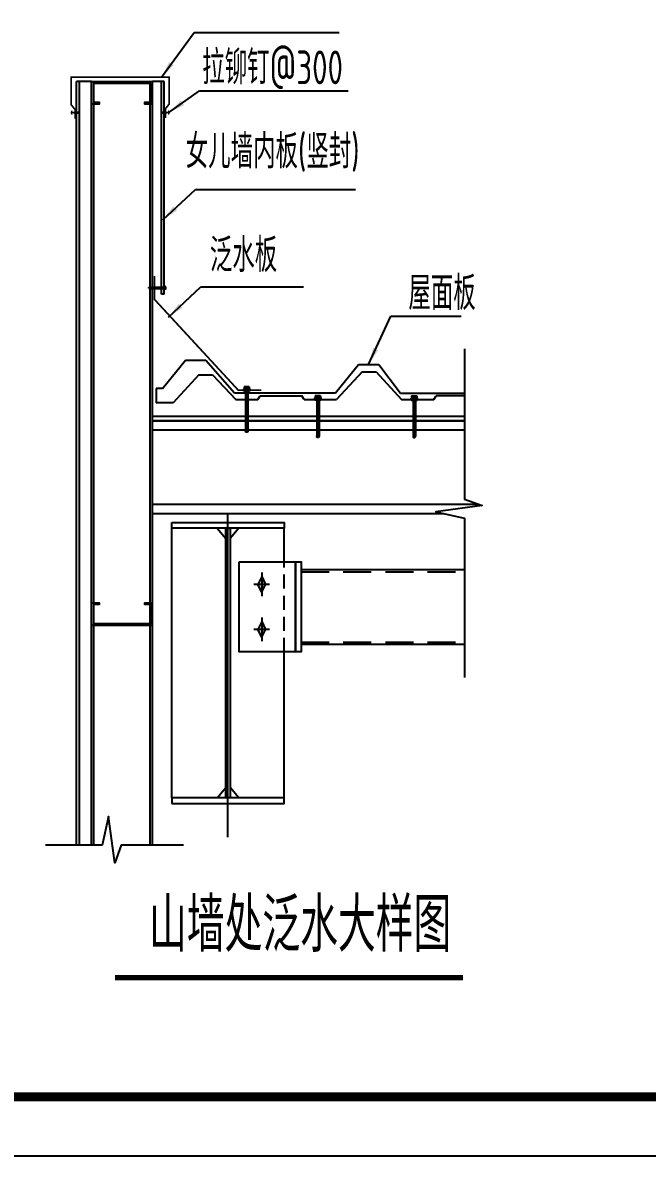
# Model space of a CAD drawing. Extents: x 177291 to 1288761, y 177638 to 322898.
# Drawn here: x 569032 to 580144, y 251928 to 272105 of the extents above; entities that cross this region are included whole.
import ezdxf

# ---------------------------------------------------------------- set-up
doc = ezdxf.new("R2010")
doc.units = 0
doc.header["$LTSCALE"] = 1000
doc.linetypes.add('DASHED', pattern=[0.75, 0.5, -0.25])
for name, color, linetype in [('AXIS', 3, 'Continuous'), ('BOLT', 251, 'Continuous'), ('DOTE', 1, 'Continuous'), ('GL', 150, 'Continuous'), ('LT', 27, 'Continuous'), ('PUB_TEXT', 7, 'Continuous'), ('PUB_TITLE', 4, 'Continuous'), ('PZ', 202, 'Continuous'), ('TEXT', 7, 'Continuous'), ('XG', 6, 'Continuous')]:
    doc.layers.add(name, color=color, linetype=linetype)
doc.styles.add('_TCH_DIM_T3', font='SIMPLEX', dxfattribs={"width": 0.705882, "bigfont": 'GBCBIG'})
doc.styles.add('C', font='tssdeng.shx', dxfattribs={"height": 3, "bigfont": 'tssdchn.shx'})
doc.styles.add('TSSD_Norm', font='tssdeng.shx', dxfattribs={"bigfont": 'hztxt.shx'})
doc.dimstyles.new('TCH-200-1', dxfattribs={"dimtxt": 595, "dimasz": 200, "dimexe": 500, "dimexo": 600, "dimgap": 252.5, "dimtad": 1, "dimdec": 0, "dimzin": 0, "dimdsep": 46, "dimtxsty": '_TCH_DIM_T3', "dimblk": 'ARCHTICK', "dimcen": 0.09, "dimclrd": 3, "dimclre": 3, "dimclrt": 7, "dimazin": 2, "dimtfac": 1, "dimtdec": 0, "dimtix": 1, "dimtmove": 2, "dimatfit": 3, "dimfxl": 1, "dimtolj": 1, "dimtzin": 0, "dimarcsym": 0})

# ---------------------------------------------------------------- blocks, each defined once
blk = doc.blocks.new('_ArchTick')
at = {"color": 0, "linetype": 'ByBlock', "const_width": 0.4}
blk.add_lwpolyline([(-0.5, -0.5), (0.5, 0.5)], dxfattribs=at)
blk = doc.blocks.new('*X333')
at = {"color": 0}
for p, q in [((903710.7, -307545.5), (903713.7, -307542.6)), ((903710.7, -307554.3), (903716.7, -307548.3)), ((903710.7, -307563.2), (903716.7, -307557.2)), ((903710.7, -307572), (903716.7, -307566)), ((903710.7, -307580.9), (903716.7, -307574.9)), ((903710.7, -307589.7), (903716.7, -307583.7)), ((903710.7, -307598.5), (903716.7, -307592.5)), ((903712.2, -307606), (903716.1, -307602))]:
    blk.add_line(p, q, dxfattribs=at)
blk = doc.blocks.new('AUDIT_I_040821143925-1')
at = {"linetype": 'Continuous', "ltscale": 20, "xscale": -0.899999999919668, "yscale": 0.8999999999068677, "zscale": 0.9, "rotation": 269.9996944201824}
blk.add_blockref('*X333', (276843.2, -813343.8), dxfattribs=at)
blk = doc.blocks.new('GD')
at = {"linetype": 'Continuous', "ltscale": 20}
for p, q in [((0, 1.3), (15, 3.6)), ((0, -1.3), (0, 1.3)), ((15, 3.6), (137.5, 3.6)), ((108.1, -3.6), (108.1, 3.6)), ((137.5, -9.7), (137.5, 9.7)), ((137.5, 9.7), (140.8, 9.7)), ((140.8, -9.7), (140.8, 9.7)), ((148.5, 7.5), (140.8, 7.5)), ((148.5, 3.4), (140.8, 3.4)), ((150, -5.5), (150, 5.4)), ((0, -1.3), (15, -3.6)), ((15, -3.6), (137.5, -3.6)), ((137.5, -9.7), (140.8, -9.7)), ((148.5, -3.4), (140.8, -3.4)), ((148.5, -7.5), (140.8, -7.5))]:
    blk.add_line(p, q, dxfattribs=at)
blk.add_ellipse((148.5, 5.4), major_axis=(0, 2.08), ratio=0.698493, start_param=3.141597, end_param=6.28319, dxfattribs=at)
at = {"linetype": 'Continuous', "ltscale": 20, "extrusion": (0, 0, -1)}
for centre, major_axis, ratio, start_param, end_param in [((148.5, 0), (0, 3.37), 0.429967, -0.000017, 3.141602), ((148.5, -5.5), (0, 2.08), 0.698493, -0.000005, 3.141588)]:
    blk.add_ellipse(centre, major_axis=major_axis, ratio=ratio, start_param=start_param, end_param=end_param, dxfattribs=at)
at = {"layer": 'PUB_TEXT', "xscale": 1.825602383585646, "yscale": 1.341960000107064, "zscale": 1.34196}
blk.add_blockref('AUDIT_I_040821143925-1', (0, 0), dxfattribs=at)
blk = doc.blocks.new('MD')
at = {"linetype": 'Continuous', "ltscale": 20}
blk.add_hatch(color=256, dxfattribs=at).paths.add_polyline_path([(8.6, -7.8), (8.6, -2.6), (-13.3, -4.2), (-13.2, 4.1), (8.6, 2.4), (8.6, 7.6, -0.696305)])

msp = doc.modelspace()

# ---------------------------------------------------------------- hatches: boundary and pattern name
at = {"layer": 'BOLT'}
for points in [[(573283.85, 262247.07), (573354.05, 262106.67), (573283.85, 261966.27), (573213.65, 262106.67)], [(573283.85, 261447.07), (573354.05, 261306.67), (573283.85, 261166.27), (573213.65, 261306.67)]]:
    msp.add_hatch(color=256, dxfattribs=at).paths.add_polyline_path(points)

# ---------------------------------------------------------------- linework, layer by layer
at = {"color": 0, "ltscale": 30}
for p, q in [((570254.36, 271059.11, 267638520964.7), (569988.87, 271059.11, 267638520964.7)), ((569988.87, 257465.94, 267638520964.7), (569988.87, 271059.11, 267638520964.7)), ((570045.22, 257465.94, 267638520964.7), (570045.22, 271059.11, 267638520964.7)), ((570254.36, 257465.94, 267638520964.7), (570254.36, 271059.11, 267638520964.7)), ((571550.35, 271059.11, 267638520964.7), (571340.32, 271059.11, 267638520964.7)), ((571550.35, 267270.82, 267638520964.7), (571550.35, 271059.11, 267638520964.7))]:
    msp.add_line(p, q, dxfattribs=at)
at = {"ltscale": 30}
msp.add_line((570254.35, 257465.56, 277512832530.85), (570254.36, 271059.11, 263989550272), dxfattribs=at)
at = {"color": 3, "ltscale": 30}
msp.add_line((571340.32, 264889.67, 267638520964.7), (571340.32, 271059.11, 267638520964.7), dxfattribs=at)
at = {"linetype": 'ByBlock'}
for p, q in [((571502.45, 267270.82, 267638520964.7), (571502.45, 271059.11, 267638520964.7)), ((571550.35, 267270.82, 267638520964.7), (571502.45, 267270.82, 267638520964.7))]:
    msp.add_line(p, q, dxfattribs=at)
at = {"color": 4, "ltscale": 30}
for p, q in [((571520.87, 265591.06, 1176971932539.76), (571926.21, 266098.43, -143028067460.23)), ((571926.21, 266098.43, -143028067460.23), (572287.51, 266098.43, -143028067460.23)), ((572287.51, 266098.43, -143028067460.23), (572802.08, 265514.89, -143028067460.23)), ((574599.35, 265514.89, -143028067460.23), (575004.68, 266022.26, -1463028067460.23)), ((575004.68, 266022.26, -1463028067460.23), (575365.99, 266022.26, -1463028067460.23)), ((575365.99, 266022.26, -1463028067460.23), (575755.87, 265511.33, -1463028067460.23)), ((571520.87, 265591.06, 1176971932539.76), (571404.01, 265591.06, 267638520964.7)), ((571404.01, 265591.06, 267638520964.7), (571404.01, 265340.61, 267638520964.7)), ((572802.08, 265514.89, -143028067460.23), (574599.35, 265514.89, -143028067460.23)), ((575755.87, 265511.33, -1463028067460.23), (576891.09, 265511.33, -1463028067460.23))]:
    msp.add_line(p, q, dxfattribs=at)
at = {"color": 1, "linetype": 'Continuous'}
for p, q in [((573087.55, 265572.59, 267638520964.7), (572947.3, 265572.59, 267638520964.7)), ((572947.3, 265572.59, 267638520964.7), (572947.3, 265560.21, 267638520964.7)), ((573087.55, 265560.21, 267638520964.7), (572947.3, 265560.21, 267638520964.7)), ((572965.97, 265547.84, 267638520964.7), (572965.97, 265560.21, 267638520964.7)), ((573068.16, 265547.84, 267638520964.7), (572965.97, 265547.84, 267638520964.7)), ((573062.8, 265626.21, 267638520964.7), (572972.05, 265626.21, 267638520964.7)), ((572972.05, 265626.21, 267638520964.7), (572972.05, 265572.59, 267638520964.7)), ((573062.8, 265584.96, 267638520964.7), (572972.05, 265584.96, 267638520964.7)), ((572980.3, 265626.21, 267638520964.7), (572980.3, 265584.96, 267638520964.7)), ((572996.8, 265626.21, 267638520964.7), (572996.8, 265584.96, 267638520964.7)), ((573038.05, 265509.57, 267638520964.7), (572996.8, 265566.58, 267638520964.7)), ((573038.05, 265502.78, 267638520964.7), (572996.8, 265556.75, 267638520964.7)), ((572996.8, 265547.84, 267638520964.7), (572996.8, 264830.31, 267638520964.7)), ((573038.05, 265475.61, 267638520964.7), (572996.8, 265529.58, 267638520964.7)), ((573013.3, 265626.21, 267638520964.7), (573013.3, 265584.96, 267638520964.7)), ((573029.8, 265626.21, 267638520964.7), (573029.8, 265584.96, 267638520964.7)), ((573038.05, 265547.84, 267638520964.7), (573038.05, 264830.31, 267638520964.7)), ((573046.3, 265626.21, 267638520964.7), (573046.3, 265584.96, 267638520964.7)), ((573058.68, 265626.21, 267638520964.7), (573058.68, 265584.96, 267638520964.7)), ((573062.8, 265626.21, 267638520964.7), (573062.8, 265572.59, 267638520964.7)), ((573068.16, 265547.84, 267638520964.7), (573068.16, 265560.21, 267638520964.7)), ((573087.55, 265572.59, 267638520964.7), (573087.55, 265560.21, 267638520964.7)), ((573038.05, 265468.82, 267638520964.7), (572996.74, 265522.87, 267638520964.7)), ((573038.05, 265441.65, 267638520964.7), (572996.8, 265495.61, 267638520964.7)), ((573038.05, 265434.85, 267638520964.7), (572996.8, 265488.82, 267638520964.7)), ((573038.05, 265407.68, 267638520964.7), (572996.8, 265461.65, 267638520964.7)), ((573038.05, 265400.89, 267638520964.7), (572996.8, 265454.86, 267638520964.7)), ((573038.05, 265362.64, 267638520964.7), (572996.8, 265416.61, 267638520964.7)), ((573038.05, 265355.85, 267638520964.7), (572996.8, 265409.82, 267638520964.7)), ((573038.05, 265320.41, 267638520964.7), (572996.8, 265374.38, 267638520964.7)), ((573038.05, 265313.62, 267638520964.7), (572996.8, 265367.59, 267638520964.7)), ((573038.05, 265273.72, 267638520964.7), (572996.8, 265327.68, 267638520964.7)), ((574352.85, 265410.74, -143028067460.23), (574212.6, 265410.74, -143028067460.23)), ((574212.6, 265410.74, -143028067460.23), (574212.6, 265398.36, -143028067460.23)), ((574352.85, 265398.36, -143028067460.23), (574212.6, 265398.36, -143028067460.23)), ((574231.27, 265385.99, -143028067460.23), (574231.27, 265398.36, -143028067460.23)), ((574333.45, 265385.99, -143028067460.23), (574231.27, 265385.99, -143028067460.23)), ((574328.1, 265464.36, -143028067460.23), (574237.35, 265464.36, -143028067460.23)), ((574237.35, 265464.36, -143028067460.23), (574237.35, 265410.74, -143028067460.23)), ((574328.1, 265423.11, -143028067460.23), (574237.35, 265423.11, -143028067460.23)), ((574245.6, 265464.36, -143028067460.23), (574245.6, 265423.11, -143028067460.23)), ((574303.35, 265329.52, -143028067460.23), (574262.04, 265383.57, -143028067460.23)), ((574262.1, 265464.36, -143028067460.23), (574262.1, 265423.11, -143028067460.23)), ((574262.1, 265385.99, -143028067460.23), (574262.1, 264738.06, -143028067460.23)), ((574303.35, 265302.35, -143028067460.23), (574262.1, 265356.31, -143028067460.23)), ((574303.35, 265295.55, -143028067460.23), (574262.1, 265349.52, -143028067460.23)), ((574303.35, 265336.31, -143028067460.23), (574265.31, 265386.07, -143028067460.23)), ((574278.6, 265464.36, -143028067460.23), (574278.6, 265423.11, -143028067460.23)), ((574303.35, 265363.48, -143028067460.23), (574286.15, 265385.99, -143028067460.23)), ((574303.35, 265370.27, -143028067460.23), (574291.34, 265385.99, -143028067460.23)), ((574295.1, 265464.36, -143028067460.23), (574295.1, 265423.11, -143028067460.23)), ((574303.35, 265385.99, -143028067460.23), (574303.35, 264738.06, -143028067460.23)), ((574311.6, 265464.36, -143028067460.23), (574311.6, 265423.11, -143028067460.23)), ((574323.98, 265464.36, -143028067460.23), (574323.98, 265423.11, -143028067460.23)), ((574328.1, 265464.36, -143028067460.23), (574328.1, 265410.74, -143028067460.23)), ((574333.45, 265385.99, -143028067460.23), (574333.45, 265398.36, -143028067460.23)), ((574352.85, 265410.74, -143028067460.23), (574352.85, 265398.36, -143028067460.23)), ((575926.32, 265410.74, -143028067460.23), (575926.32, 265398.36, -143028067460.23)), ((575926.32, 265410.74, -143028067460.23), (576066.57, 265410.74, -143028067460.23)), ((575926.32, 265398.36, -143028067460.23), (576066.57, 265398.36, -143028067460.23)), ((575945.72, 265385.99, -143028067460.23), (575945.72, 265398.36, -143028067460.23)), ((575945.72, 265385.99, -143028067460.23), (576047.91, 265385.99, -143028067460.23)), ((575951.07, 265464.36, -143028067460.23), (576041.82, 265464.36, -143028067460.23)), ((575951.07, 265464.36, -143028067460.23), (575951.07, 265410.74, -143028067460.23)), ((575951.07, 265423.11, -143028067460.23), (576041.82, 265423.11, -143028067460.23)), ((575955.2, 265464.36, -143028067460.23), (575955.2, 265423.11, -143028067460.23)), ((575967.57, 265464.36, -143028067460.23), (575967.57, 265423.11, -143028067460.23)), ((575975.82, 265336.31, -143028067460.23), (576013.86, 265386.07, -143028067460.23)), ((575975.82, 265385.99, -143028067460.23), (575975.82, 264738.06, -143028067460.23)), ((575975.82, 265363.48, -143028067460.23), (575993.03, 265385.99, -143028067460.23)), ((575975.82, 265370.27, -143028067460.23), (575987.83, 265385.99, -143028067460.23)), ((575975.82, 265329.52, -143028067460.23), (576017.14, 265383.57, -143028067460.23)), ((575975.82, 265302.35, -143028067460.23), (576017.07, 265356.31, -143028067460.23)), ((575975.82, 265295.55, -143028067460.23), (576017.07, 265349.52, -143028067460.23)), ((575984.07, 265464.36, -143028067460.23), (575984.07, 265423.11, -143028067460.23)), ((576000.57, 265464.36, -143028067460.23), (576000.57, 265423.11, -143028067460.23)), ((576017.07, 265464.36, -143028067460.23), (576017.07, 265423.11, -143028067460.23)), ((576017.07, 265385.99, -143028067460.23), (576017.07, 264738.06, -143028067460.23)), ((576033.57, 265464.36, -143028067460.23), (576033.57, 265423.11, -143028067460.23)), ((576041.82, 265464.36, -143028067460.23), (576041.82, 265410.74, -143028067460.23)), ((576047.91, 265385.99, -143028067460.23), (576047.91, 265398.36, -143028067460.23)), ((576066.57, 265410.74, -143028067460.23), (576066.57, 265398.36, -143028067460.23)), ((573038.05, 265266.92, 267638520964.7), (572996.8, 265320.89, 267638520964.7)), ((573038.05, 265220.94, 1587638520964.7), (572996.8, 265274.91, 1587638520964.7)), ((573038.05, 265214.15, 1587638520964.7), (572996.8, 265268.12, 1587638520964.7)), ((573038.05, 265166.29, 267638520964.7), (572996.8, 265220.26, 267638520964.7)), ((573038.05, 265159.5, 267638520964.7), (572996.8, 265213.47, 267638520964.7)), ((573038.05, 265113.44, 267638520964.7), (572996.8, 265167.41, 267638520964.7)), ((573038.05, 265106.65, 267638520964.7), (572996.8, 265160.62, 267638520964.7)), ((574303.35, 265268.38, -143028067460.23), (574262.1, 265322.35, -143028067460.23)), ((574303.35, 265261.59, -143028067460.23), (574262.1, 265315.56, -143028067460.23)), ((574303.35, 265223.34, -143028067460.23), (574262.1, 265277.31, -143028067460.23)), ((574303.35, 265216.55, -143028067460.23), (574262.1, 265270.52, -143028067460.23)), ((574303.35, 265181.11, -143028067460.23), (574262.1, 265235.08, -143028067460.23)), ((574303.35, 265174.32, -143028067460.23), (574262.1, 265228.29, -143028067460.23)), ((574303.35, 265134.42, -143028067460.23), (574262.1, 265188.38, -143028067460.23)), ((574303.35, 265127.62, -143028067460.23), (574262.1, 265181.59, -143028067460.23)), ((574303.35, 265081.64, 1176971932539.76), (574262.1, 265135.61, 1176971932539.76)), ((574303.35, 265074.85, 1176971932539.76), (574262.1, 265128.82, 1176971932539.76)), ((575975.82, 265268.38, -143028067460.23), (576017.07, 265322.35, -143028067460.23)), ((575975.82, 265261.59, -143028067460.23), (576017.07, 265315.56, -143028067460.23)), ((575975.82, 265223.34, -143028067460.23), (576017.07, 265277.31, -143028067460.23)), ((575975.82, 265216.55, -143028067460.23), (576017.07, 265270.52, -143028067460.23)), ((575975.82, 265181.11, -143028067460.23), (576017.07, 265235.08, -143028067460.23)), ((575975.82, 265174.32, -143028067460.23), (576017.07, 265228.29, -143028067460.23)), ((575975.82, 265134.42, -143028067460.23), (576017.07, 265188.38, -143028067460.23)), ((575975.82, 265127.62, -143028067460.23), (576017.07, 265181.59, -143028067460.23)), ((575975.82, 265081.64, 1176971932539.76), (576017.07, 265135.61, 1176971932539.76)), ((575975.82, 265074.85, 1176971932539.76), (576017.07, 265128.82, 1176971932539.76)), ((573038.05, 265063.52, 267638520964.7), (572996.8, 265117.48, 267638520964.7)), ((573038.05, 265056.72, 267638520964.7), (572996.8, 265110.69, 267638520964.7)), ((573038.05, 265015.44, 267638520964.7), (572996.8, 265069.41, 267638520964.7)), ((573038.05, 265008.65, 267638520964.7), (572996.8, 265062.61, 267638520964.7)), ((573038.05, 264975.9, 1587638520964.7), (572996.8, 265029.87, 1587638520964.7)), ((573038.05, 264969.11, 1587638520964.7), (572996.8, 265023.08, 1587638520964.7)), ((573038.05, 264928.53, 267638520964.7), (572996.8, 264982.5, 267638520964.7)), ((573038.05, 264921.74, 267638520964.7), (572996.8, 264975.71, 267638520964.7)), ((573038.05, 264878.61, 267638520964.7), (572996.8, 264932.57, 267638520964.7)), ((573038.05, 264871.81, 267638520964.7), (572996.8, 264925.78, 267638520964.7)), ((574303.35, 265026.99, -143028067460.23), (574262.1, 265080.96, -143028067460.23)), ((574303.35, 265020.2, -143028067460.23), (574262.1, 265074.17, -143028067460.23)), ((574303.35, 264974.14, -143028067460.23), (574262.1, 265028.11, -143028067460.23)), ((574303.35, 264967.35, -143028067460.23), (574262.1, 265021.32, -143028067460.23)), ((574303.35, 264924.22, -143028067460.23), (574262.1, 264978.18, -143028067460.23)), ((574303.35, 264917.42, -143028067460.23), (574262.1, 264971.39, -143028067460.23)), ((574303.35, 264876.14, -143028067460.23), (574262.1, 264930.11, -143028067460.23)), ((575975.82, 265026.99, -143028067460.23), (576017.07, 265080.96, -143028067460.23)), ((575975.82, 265020.2, -143028067460.23), (576017.07, 265074.17, -143028067460.23)), ((575975.82, 264974.14, -143028067460.23), (576017.07, 265028.11, -143028067460.23)), ((575975.82, 264967.35, -143028067460.23), (576017.07, 265021.32, -143028067460.23)), ((575975.82, 264924.22, -143028067460.23), (576017.07, 264978.18, -143028067460.23)), ((575975.82, 264917.42, -143028067460.23), (576017.07, 264971.39, -143028067460.23)), ((575975.82, 264876.14, -143028067460.23), (576017.07, 264930.11, -143028067460.23)), ((573038.05, 264830.53, 267638520964.7), (572996.8, 264884.5, 267638520964.7)), ((573038.05, 264823.74, 267638520964.7), (572996.8, 264877.7, 267638520964.7)), ((573020.6, 264813.83, 1587638520964.7), (572996.8, 264844.96, 1587638520964.7)), ((573014.04, 264815.62, 1587638520964.7), (572996.8, 264838.17, 1587638520964.7)), ((573021.55, 264813.81, 267638520964.7), (573013.3, 264813.81, 267638520964.7)), ((574303.35, 264869.35, -143028067460.23), (574262.1, 264923.31, -143028067460.23)), ((574303.35, 264836.6, 1176971932539.76), (574262.1, 264890.57, 1176971932539.76)), ((574303.35, 264829.81, 1176971932539.76), (574262.1, 264883.78, 1176971932539.76)), ((574303.35, 264789.23, -143028067460.23), (574262.1, 264843.2, -143028067460.23)), ((574303.35, 264782.44, -143028067460.23), (574262.1, 264836.41, -143028067460.23)), ((574303.35, 264746.4, -143028067460.23), (574262.1, 264800.37, -143028067460.23)), ((574303.35, 264739.61, -143028067460.23), (574262.1, 264793.58, -143028067460.23)), ((574294.81, 264723.61, -143028067460.23), (574262.1, 264766.41, -143028067460.23)), ((574290.82, 264722.04, -143028067460.23), (574262.1, 264759.61, -143028067460.23)), ((574286.85, 264721.56, -143028067460.23), (574278.6, 264721.56, -143028067460.23)), ((575975.82, 264869.35, -143028067460.23), (576017.07, 264923.31, -143028067460.23)), ((575975.82, 264836.6, 1176971932539.76), (576017.07, 264890.57, 1176971932539.76)), ((575975.82, 264829.81, 1176971932539.76), (576017.07, 264883.78, 1176971932539.76)), ((575975.82, 264789.23, -143028067460.23), (576017.07, 264843.2, -143028067460.23)), ((575975.82, 264782.44, -143028067460.23), (576017.07, 264836.41, -143028067460.23)), ((575975.82, 264746.4, -143028067460.23), (576017.07, 264800.37, -143028067460.23)), ((575975.82, 264739.61, -143028067460.23), (576017.07, 264793.58, -143028067460.23)), ((575984.36, 264723.61, -143028067460.23), (576017.07, 264766.41, -143028067460.23)), ((575988.35, 264722.04, -143028067460.23), (576017.07, 264759.61, -143028067460.23)), ((575992.32, 264721.56, -143028067460.23), (576000.57, 264721.56, -143028067460.23))]:
    msp.add_line(p, q, dxfattribs=at)
at = {"color": 1, "const_width": 30, "elevation": 267638520964.7}
for points in [[(571571.09, 270408.15), (571571.09, 270572.69), (571636.9, 270654.96), (571636.9, 271134.79), (569896.88, 271134.79), (569896.88, 270641.64), (569962.69, 270559.37), (569962.69, 270394.83)], [(571376.51, 267594.25), (571376.51, 267179.44), (572866.51, 265564.26), (573278.77, 265561.7)]]:
    msp.add_lwpolyline(points, dxfattribs=at)
at = {"color": 3, "const_width": 94.08, "elevation": 267638520964.7}
msp.add_lwpolyline([(570676.03, 255107.14), (576862.6, 255107.14)], dxfattribs=at)
at = {"color": 1, "linetype": 'Continuous', "extrusion": (0, 0, -1)}
for centre, start_param, end_param in [((573013.3, 264830.31, 267638520964.7), 2.35619449, 3.92699082), ((573021.55, 264830.31, 267638520964.7), 0.78539816, 2.35619449), ((574278.6, 264738.06, -143028067460.23), 2.35619449, 3.92699082), ((574286.85, 264738.06, -143028067460.23), 0.78539816, 2.35619449)]:
    msp.add_ellipse(centre, major_axis=(11.67, 11.67), ratio=1, start_param=start_param, end_param=end_param, dxfattribs=at)
at = {"color": 1, "linetype": 'Continuous'}
for centre, start_param, end_param in [((575992.32, 264738.06, -143028067460.23), 0.78539816, 2.35619449), ((576000.57, 264738.06, -143028067460.23), 2.35619449, 3.92699082)]:
    msp.add_ellipse(centre, major_axis=(-11.67, 11.67), ratio=1, start_param=start_param, end_param=end_param, dxfattribs=at)
at = {"layer": 'AXIS'}
for p, q in [((572162.42, 265835.61, -143028067460.23), (571708.67, 265340.61, -143028067460.23)), ((572162.42, 265835.61, -143028067460.23), (572409.92, 265835.61, -143028067460.23)), ((572409.92, 265835.61, -143028067460.23), (572822.42, 265398.36, -143028067460.23)), ((575069.75, 265893.36, -143028067460.23), (574616, 265398.36, -143028067460.23)), ((575069.75, 265893.36, -143028067460.23), (575152.25, 265893.36, -143028067460.23)), ((575152.25, 265893.36, -143028067460.23), (575317.25, 265893.36, -143028067460.23)), ((575317.25, 265893.36, -143028067460.23), (575771, 265398.36, -143028067460.23)), ((571708.67, 265340.61, -143028067460.23), (571404.01, 265340.61, 267638520964.7)), ((572822.42, 265398.36, -143028067460.23), (573213.5, 265398.36, -143028067460.23)), ((573213.5, 265398.36, -143028067460.23), (573254.75, 265464.36, -143028067460.23)), ((573254.75, 265464.36, -143028067460.23), (573997.25, 265464.36, -143028067460.23)), ((574038.5, 265398.36, -143028067460.23), (573997.25, 265464.36, -143028067460.23)), ((574038.5, 265398.36, -143028067460.23), (574616, 265398.36, -143028067460.23)), ((575771, 265398.36, -143028067460.23), (576348.5, 265398.36, -143028067460.23)), ((576348.5, 265398.36, -143028067460.23), (576389.75, 265464.36, -143028067460.23)), ((576891.09, 265464.36, -143028067460.23), (576389.75, 265464.36, -143028067460.23)), ((571340.32, 265100.88, 267638520964.7), (576891.08, 265100.88, 267638520964.7))]:
    msp.add_line(p, q, dxfattribs=at)
at = {"layer": 'BOLT'}
for p, q in [((573283.85, 262317.27), (573283.85, 261896.07)), ((573424.25, 262106.67), (573143.45, 262106.67)), ((573283.85, 262247.07), (573213.65, 262106.67)), ((573283.85, 261966.27), (573213.65, 262106.67)), ((573283.85, 262247.07), (573354.05, 262106.67)), ((573283.85, 261966.27), (573354.05, 262106.67)), ((573283.85, 261517.27), (573283.85, 261096.07)), ((573424.25, 261306.67), (573143.45, 261306.67)), ((573283.85, 261447.07), (573213.65, 261306.67)), ((573283.85, 261166.27), (573213.65, 261306.67)), ((573283.85, 261447.07), (573354.05, 261306.67)), ((573283.85, 261166.27), (573354.05, 261306.67))]:
    msp.add_line(p, q, dxfattribs=at)
at = {"layer": 'DOTE'}
msp.add_line((572683.85, 257610.17), (572683.85, 263370.84), dxfattribs=at)
at = {"layer": 'GL', "linetype": 'ByBlock', "elevation": 267638520964.7}
msp.add_lwpolyline([(576891.11, 266298.66), (576891.05, 263624.57), (577206.05, 263509.92), (576382.9, 263398.85), (576891.04, 263287.07), (576890.97, 260448.66)], dxfattribs=at)
at = {"layer": 'GL'}
for points in [[(571683.85, 263206.67), (573683.85, 263206.67), (573683.85, 263106.67), (571683.85, 263106.67)], [(572643.85, 263106.67), (572723.85, 263106.67), (572723.85, 258306.67), (572643.85, 258306.67)], [(571683.85, 258206.67), (573683.85, 258206.67), (573683.85, 258306.67), (571683.85, 258306.67)]]:
    msp.add_lwpolyline(points, close=True, dxfattribs=at)
at = {"layer": 'LT'}
for p, q in [((570254.35, 257465.56, 277512832530.85), (570254.36, 271059.11, 263989550272)), ((570254.35, 257465.56, 277512832530.85), (570254.36, 271059.11, 267638520964.68)), ((570296.48, 257465.56, 277512832530.87), (570296.48, 271059.11, 267638520964.7)), ((571298.2, 257465.56, 277512832530.85), (571298.2, 271059.11, 267638520964.66)), ((571340.32, 257465.56, 277512832530.87), (571340.32, 271059.11, 267638520964.68)), ((571340.32, 265020.84, 267638520964.7), (576891.08, 265020.84, 267638520964.7)), ((576891.08, 265020.84, 267638520964.7), (571340.32, 265020.84, 267638520964.7)), ((571340.32, 264855.84, 267638520964.7), (576891.08, 264855.84, 267638520964.7)), ((571340.32, 263535.84, -143028067460.23), (577134.83, 263535.84, -143028067460.23)), ((571340.32, 263370.84, -143028067460.23), (576510.23, 263370.84, -143028067460.23))]:
    msp.add_line(p, q, dxfattribs=at)
at = {"layer": 'LT', "elevation": 267638520964.7}
for points in [[(571303.54, 271025.36), (570291.14, 271025.36), (570291.14, 270687.9), (570392.38, 270687.9), (570392.38, 270654.15), (570257.4, 270654.15), (570257.4, 271059.11), (571337.29, 271059.11), (571337.29, 270654.15), (571202.3, 270654.15), (571202.3, 270687.9), (571303.54, 270687.9)], [(570291.14, 261410.14), (571303.54, 261410.14), (571303.54, 261747.6), (571202.3, 261747.6), (571202.3, 261781.35), (571337.29, 261781.35), (571337.29, 261376.39), (570257.4, 261376.39), (570257.4, 261781.35), (570392.38, 261781.35), (570392.38, 261747.6), (570291.14, 261747.6)]]:
    msp.add_lwpolyline(points, close=True, dxfattribs=at)
at = {"layer": 'LT', "elevation": 257764209398.55}
msp.add_lwpolyline([(571895.31, 257465.55), (570785.33, 257465.57), (570670.67, 257150.58), (570559.6, 257973.73), (570447.83, 257465.58), (569438.31, 257465.61)], dxfattribs=at)
at = {"layer": 'PUB_TITLE'}
msp.add_lwpolyline([(502059.23, 314928.34), (591256.61, 314928.34), (591256.61, 251928.06), (502059.23, 251928.06)], close=True, dxfattribs=at)
at = {"layer": 'PUB_TITLE', "const_width": 159.09}
msp.add_lwpolyline([(504710.76, 252988.67), (504710.76, 313867.73), (590196, 313867.73), (590196, 252988.67)], close=True, dxfattribs=at)
at = {"layer": 'PZ'}
for p, q in [((571683.85, 258306.67), (571683.85, 263106.67)), ((572489.2, 263106.67), (572643.85, 262923.71)), ((572878.51, 263106.67), (572723.85, 262923.71)), ((573683.85, 262506.67), (573683.85, 263106.67)), ((573683.85, 258306.67), (573683.85, 260906.67)), ((572489.2, 258306.67), (572643.85, 258489.64)), ((572878.51, 258306.67), (572723.85, 258489.64))]:
    msp.add_line(p, q, dxfattribs=at)
at = {"layer": 'PZ', "linetype": 'DASHED', "ltscale": 0.5}
msp.add_line((573683.85, 260906.67), (573683.85, 262506.67), dxfattribs=at)
at = {"layer": 'PZ'}
for points in [[(572883.85, 262506.67), (573883.85, 262506.67), (573883.85, 260906.67), (572883.85, 260906.67)], [(573883.85, 262506.67), (573983.85, 262506.67), (573983.85, 260906.67), (573883.85, 260906.67)]]:
    msp.add_lwpolyline(points, close=True, dxfattribs=at)
at = {"layer": 'XG'}
for p, q in [((573983.85, 262371.67), (576891.02, 262371.7, 267638520964.7)), ((573983.85, 261041.67), (576891.02, 261041.7, 267638520964.7))]:
    msp.add_line(p, q, dxfattribs=at)
at = {"layer": 'XG', "linetype": 'DASHED'}
for p, q in [((573983.85, 262331.67), (576891.02, 262331.7, 267638520964.7)), ((573983.85, 261081.67), (576891.02, 261081.7, 267638520964.7))]:
    msp.add_line(p, q, dxfattribs=at)

# ---------------------------------------------------------------- block references
for name, p, xscale, yscale, zscale, rotation in [('MD', (569962.69, 270504.09, 267638520964.7), -5.624437499995112, 5.62443749999511, 5.624437499999999, 359.3610206612772), ('MD', (571571.09, 270504.09, 267638520964.7), 5.624437499995112, 5.624437499995112, 5.624437499999999, 0.6389793387227967), ('GD', (571277.47, 267386.78, 267638520964.7), 1.984301548745611, 3.307169249997124, 3.307169249999999, 0.08408071477353724)]:
    msp.add_blockref(name, p, dxfattribs=dict(xscale=xscale, yscale=yscale, zscale=zscale, rotation=rotation))

# ---------------------------------------------------------------- texts
at = {"layer": 'TEXT', "width": 0.7}
for s, height, style, p in [('拉铆钉@300', 600, 'C', (572226.3, 271009.25, 267638520964.7)), ('女儿墙内板(竖封)', 600, 'C', (571933.55, 269511.72, 267638520964.7)), ('泛水板', 600, 'C', (572362.12, 267667.25, 267638520964.7)), ('屋面板', 600, 'C', (575893.89, 266991.1, -143028067460.23)), ('山墙处泛水大样图', 960, 'TSSD_Norm', (571280.19, 255567.25, 267638520964.7))]:
    msp.add_text(s, height=height, dxfattribs=dict(at, style=style)).set_placement(p)

# ---------------------------------------------------------------- leaders
at = {"layer": 'AXIS'}
for points in [[(571501.2, 271134.79, 267638520964.7), (572080.48, 271931.09, 267638520964.7), (574659.22, 271931.09, 267638520964.7)], [(571632.01, 270504.03, 267638520964.7), (572176.92, 270894.06, 267638520964.7), (574822.72, 270894.06, 267638520964.7)], [(571525.45, 268595.88, 267638520964.7), (572104.74, 269137.83, 267638520964.7), (574954.26, 269137.83, 267638520964.7)], [(571623, 266861.96, 267638520964.7), (572202.28, 267403.9, 267638520964.7), (574027.94, 267403.9, 267638520964.7)], [(575185.34, 266022.26, -1463028067460.23), (575583.97, 266881.42, -1463028067460.23), (576832.46, 266881.42, -1463028067460.23)]]:
    msp.add_leader(points, dimstyle='TCH-200-1', override={"dimasz": 300}, dxfattribs=at)

doc.saveas('drawing.dxf')
